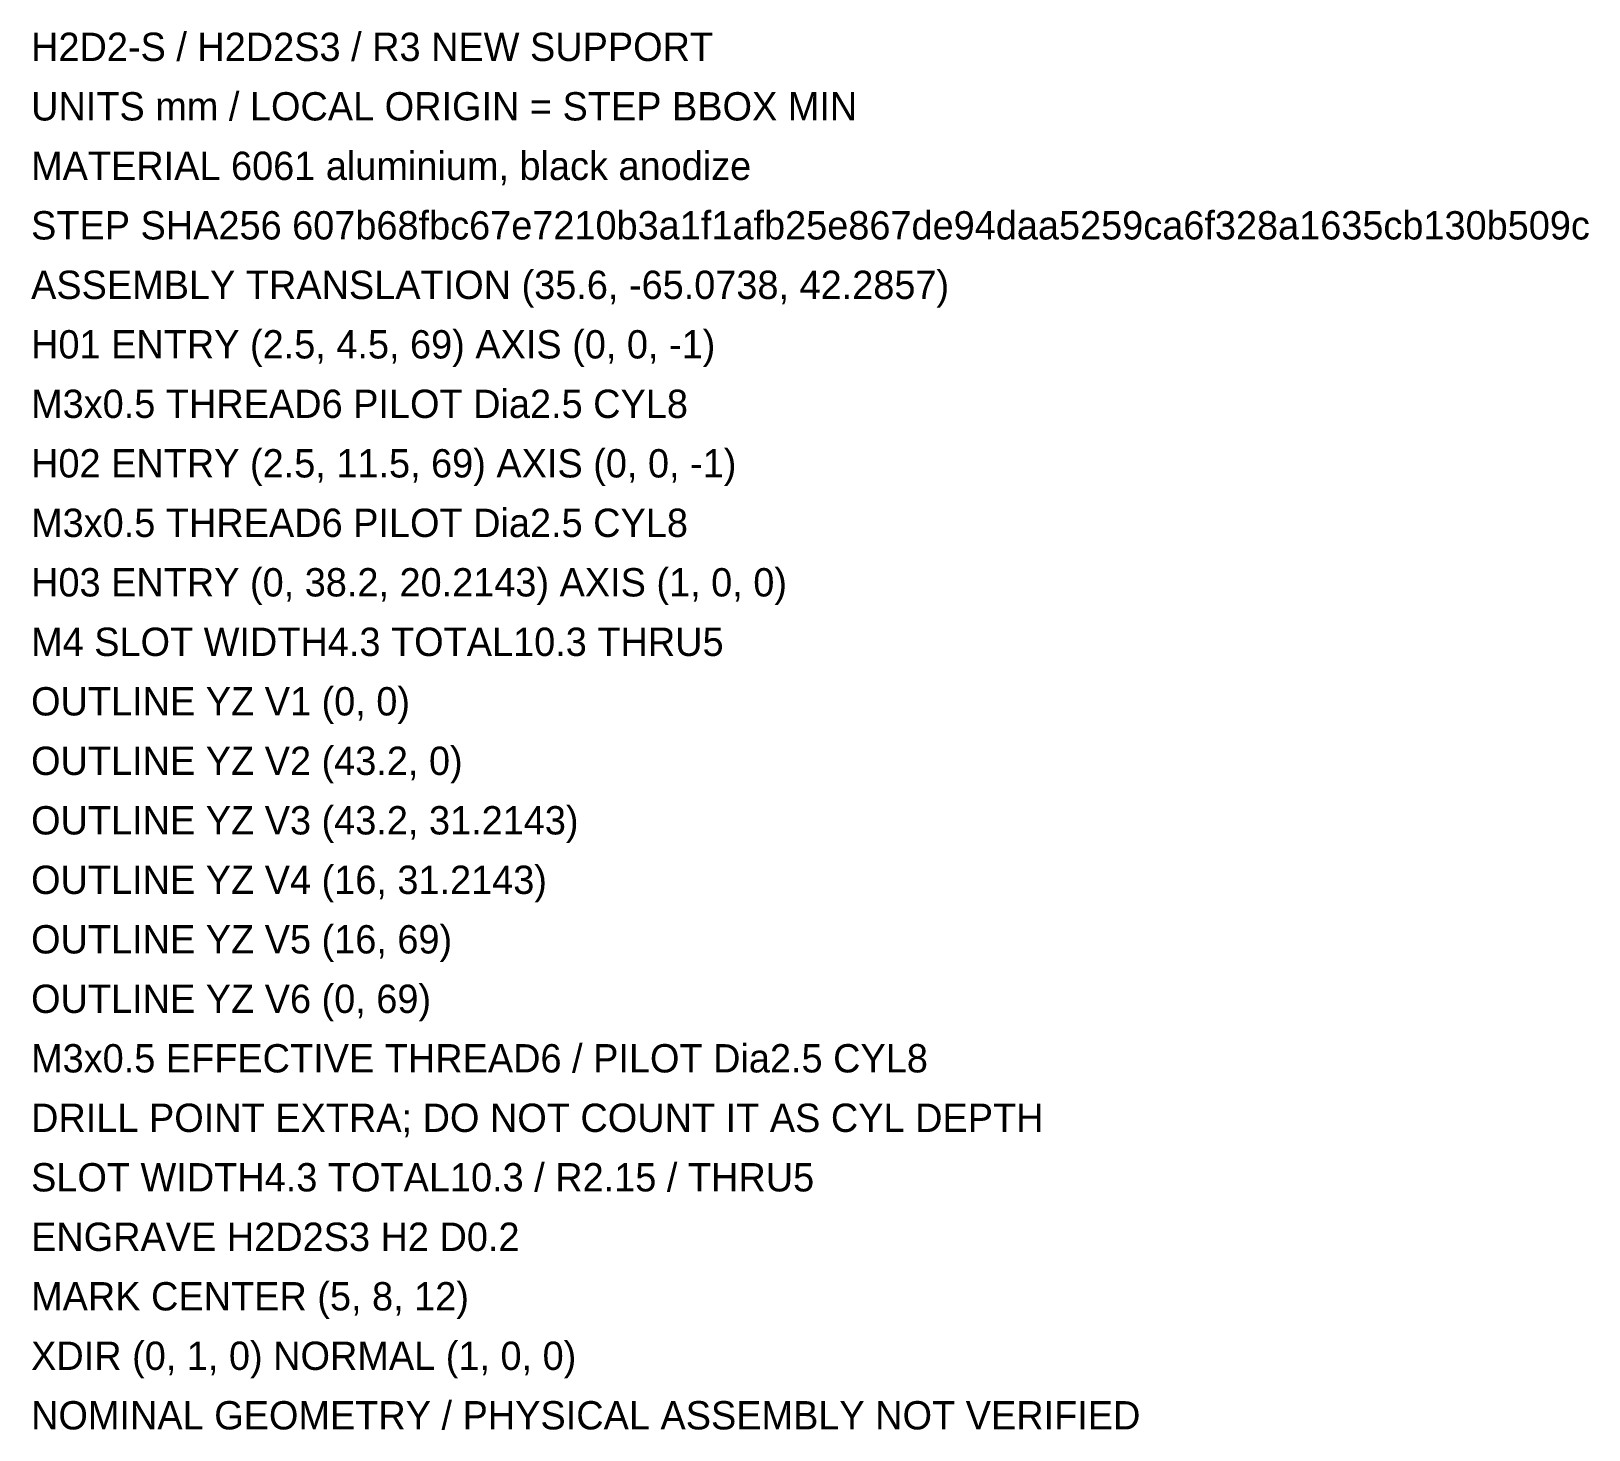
# Model space of a CAD drawing. Header units: millimetres. Extents: x -120 to 215, y -119 to 83.
# Drawn here: x 105 to 215, y -15.6 to 83.1 of the extents above; entities that cross this region are included whole.
import ezdxf

# ---------------------------------------------------------------- set-up
doc = ezdxf.new("R2010")
doc.units = ezdxf.units.MM
doc.layers.add('ANNOTATION', color=7, linetype='Continuous')

msp = doc.modelspace()

# ---------------------------------------------------------------- texts
at = {"layer": 'ANNOTATION'}
for s, p in [('H2D2-S / H2D2S3 / R3 NEW SUPPORT', (105, 81)), ('UNITS mm / LOCAL ORIGIN = STEP BBOX MIN', (105, 76.8)), ('MATERIAL 6061 aluminium, black anodize', (105, 72.6)), ('STEP SHA256 607b68fbc67e7210b3a1f1afb25e867de94daa5259ca6f328a1635cb130b509c', (105, 68.4)), ('ASSEMBLY TRANSLATION (35.6, -65.0738, 42.2857)', (105, 64.2)), ('H01 ENTRY (2.5, 4.5, 69) AXIS (0, 0, -1)', (105, 60)), ('M3x0.5 THREAD6 PILOT Dia2.5 CYL8', (105, 55.8)), ('H02 ENTRY (2.5, 11.5, 69) AXIS (0, 0, -1)', (105, 51.6)), ('M3x0.5 THREAD6 PILOT Dia2.5 CYL8', (105, 47.4)), ('H03 ENTRY (0, 38.2, 20.2143) AXIS (1, 0, 0)', (105, 43.2)), ('M4 SLOT WIDTH4.3 TOTAL10.3 THRU5', (105, 39)), ('OUTLINE YZ V1 (0, 0)', (105, 34.8)), ('OUTLINE YZ V2 (43.2, 0)', (105, 30.6)), ('OUTLINE YZ V3 (43.2, 31.2143)', (105, 26.4)), ('OUTLINE YZ V4 (16, 31.2143)', (105, 22.2)), ('OUTLINE YZ V5 (16, 69)', (105, 18)), ('OUTLINE YZ V6 (0, 69)', (105, 13.8)), ('M3x0.5 EFFECTIVE THREAD6 / PILOT Dia2.5 CYL8', (105, 9.6)), ('DRILL POINT EXTRA; DO NOT COUNT IT AS CYL DEPTH', (105, 5.4)), ('SLOT WIDTH4.3 TOTAL10.3 / R2.15 / THRU5', (105, 1.2)), ('ENGRAVE H2D2S3 H2 D0.2', (105, -3)), ('MARK CENTER (5, 8, 12)', (105, -7.2)), ('XDIR (0, 1, 0) NORMAL (1, 0, 0)', (105, -11.4)), ('NOMINAL GEOMETRY / PHYSICAL ASSEMBLY NOT VERIFIED', (105, -15.6))]:
    msp.add_text(s, height=2, dxfattribs=at).set_placement(p)

doc.saveas('drawing.dxf')
